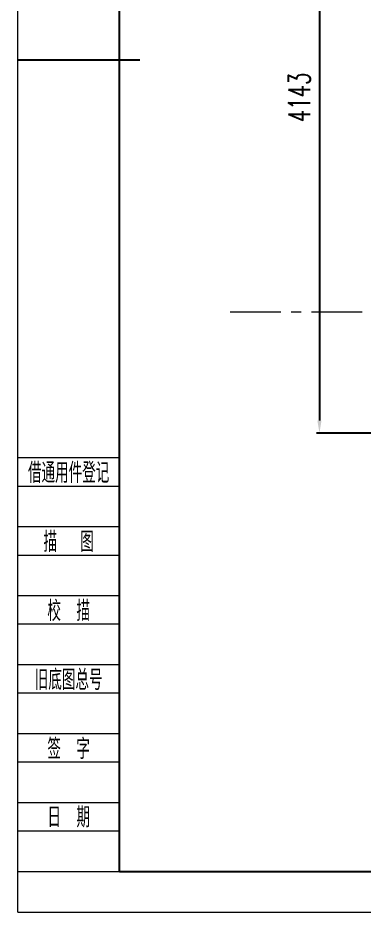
# Model space of a CAD drawing. Header units: millimetres. Extents: x -5488 to 14225, y -250 to 10250.
# Drawn here: x -625 to 1506, y -250 to 5259 of the extents above; entities that cross this region are included whole.
import ezdxf
from ezdxf.enums import TextEntityAlignment as Align

# ---------------------------------------------------------------- set-up
doc = ezdxf.new("R2010")
doc.units = ezdxf.units.MM
doc.header["$LTSCALE"] = 250
doc.linetypes.add('CENTER', pattern=[2, 1.25, -0.25, 0.25, -0.25])
for name, color, linetype, lineweight in [('1轮廓实线层', 7, 'Continuous', 25), ('2细线层', 4, 'Continuous', 9), ('3中心线层', 1, 'CENTER', 15), ('6文字层', 3, 'Continuous', 20), ('尺寸线层', 3, 'Continuous', 18)]:
    doc.layers.add(name, color=color, linetype=linetype, lineweight=lineweight)
doc.layers.add('图框层', color=7, linetype='Continuous')
doc.styles.add('PC_TEXTSTYLE', font='isocp.shx', dxfattribs={"width": 0.8, "bigfont": 'hzfs.shx'})
doc.styles.add('标准', font='txt', dxfattribs={"width": 0.667, "bigfont": 'gbcbig.shx'})
doc.dimstyles.new('标准', dxfattribs={"dimscale": 35, "dimtxt": 3.8, "dimasz": 2.2, "dimexe": 0.5, "dimexo": 1.5, "dimgap": 1.63, "dimtad": 1, "dimdec": 0, "dimdsep": 46, "dimtxsty": '标准', "dimcen": 0, "dimdle": 6, "dimclrd": 6, "dimclre": 6, "dimclrt": 6, "dimaunit": 1, "dimazin": 2, "dimtfac": 1, "dimtdec": 0, "dimtmove": 0, "dimatfit": 3, "dimfxl": 0, "dimtolj": 1, "dimtzin": 0, "dimarcsym": 0})

# ---------------------------------------------------------------- blocks, each defined once
blk = doc.blocks.new('*D421')
at = {"layer": 'Defpoints', "color": 0}
for p in [(1944.6, 6844), (1231.3, 2701.5), (1970.6, 2701.5)]:
    blk.add_point(p, dxfattribs=at)
at = {"layer": '尺寸线层', "color": 6, "lineweight": -2}
for p, q in [((1892.1, 6844), (1213.8, 6844)), ((1231.3, 6767), (1231.3, 2778.5)), ((1918.1, 2701.5), (1213.8, 2701.5))]:
    blk.add_line(p, q, dxfattribs=at)
at = {"layer": '尺寸线层', "color": 6}
for points in [[(1218.4, 6767), (1244.1, 6767), (1231.3, 6844)], [(1218.4, 2778.5), (1244.1, 2778.5), (1231.3, 2701.5)]]:
    blk.add_solid(points, dxfattribs=at)
at = {"layer": '尺寸线层', "color": 6, "insert": (1107.7, 4769), "char_height": 133, "attachment_point": 5, "rotation": 90, "style": '标准', "bg_fill": 3, "box_fill_scale": 1.1, "bg_fill_color": 256, "bg_fill_true_color": 13158600, "bg_fill_transparency": 398240}
blk.add_mtext('\\A1;4143', dxfattribs=at)
blk = doc.blocks.new('PC_FJL_BLOCK')
at = {"layer": '2细线层'}
for p, q in [((-25, 102), (0, 102)), ((-25, 95), (0, 95)), ((-25, 85), (0, 85)), ((-25, 78), (0, 78)), ((-25, 68), (0, 68)), ((-25, 61), (0, 61)), ((-25, 51), (0, 51)), ((-25, 44), (0, 44)), ((-25, 34), (0, 34)), ((-25, 27), (0, 27)), ((-25, 17), (0, 17)), ((-25, 10), (0, 10)), ((-25, 0), (0, 0))]:
    blk.add_line(p, q, dxfattribs=at)
at = {"layer": '6文字层', "color": 3, "style": 'PC_TEXTSTYLE'}
for s, width, p in [('借通用件登记', 0.667, (-12.5, 98.5)), ('描   图', 0.6667, (-12.5, 81.5)), ('校  描', 0.667, (-12.5, 64.5)), ('旧底图总号', 0.667, (-12.5, 47.5)), ('签  字', 0.667, (-12.5, 30.5)), ('日  期', 0.667, (-12.49, 13.6))]:
    blk.add_text(s, height=5, dxfattribs=dict(at, width=width)).set_placement(p, align=Align.MIDDLE)
at = {"layer": '6文字层', "style": 'PC_TEXTSTYLE'}
for tag, width, p, p2 in [('借通用件登记', 0.671328, (-23.44, 86.36), (-1.25, 86.36)), ('描图', 2.120922, (-23.44, 69.36), (-1.25, 69.36)), ('校图', 2.149976, (-23.75, 52.06), (-1.25, 52.06)), ('旧底图总号', 0.761452, (-22.84, 35.67), (-1.86, 35.67)), ('签字', 2.026939, (-23.14, 18.37), (-1.56, 18.37)), ('日期', 1.89999, (-22.84, 1.37), (-2.17, 1.37))]:
    blk.add_attdef(tag, text='', height=5, dxfattribs=dict(at, width=width)).set_placement(p, p2, align=Align.FIT)

msp = doc.modelspace()

# ---------------------------------------------------------------- linework, layer by layer
at = {"layer": '1轮廓实线层'}
msp.add_line((-625, 5000), (125, 5000), dxfattribs=at)
at = {"layer": '2细线层'}
for q in [(-625, 10250), (14225, -250)]:
    msp.add_line((-625, -250), q, dxfattribs=at)
at = {"layer": '图框层'}
for q in [(0, 10000), (13975, 0)]:
    msp.add_line((0, 0), q, dxfattribs=at)

# ---------------------------------------------------------------- block references
at = {"layer": '图框层', "xscale": 25, "yscale": 25, "zscale": 25}
msp.add_blockref('PC_FJL_BLOCK', (0, 0), dxfattribs=at)

# ---------------------------------------------------------------- dimensions: what is measured, and where the dimension line sits
at = {"layer": '尺寸线层'}
dim = msp.add_linear_dim(base=(1231.27065941, 2701.53625611), p1=(1944.60286944, 6844.03625611), p2=(1970.60286944, 2701.53625611), angle=270, dimstyle='标准', override={"dimsah": 1, "dimtfill": 1, "dimtzin": 8}, dxfattribs=at)
dim.commit()
dim.dimension.update_dxf_attribs({"geometry": '*D421', "text_midpoint": (1231.27065941, 4769.03625611), "dimtype": 160})

# ---------------------------------------------------------------- next in the draw order: linework, layer by layer
at = {"layer": '3中心线层'}
msp.add_line((681.81, 3449.04), (1770.62, 3449.04), dxfattribs=at)

doc.saveas('drawing.dxf')
